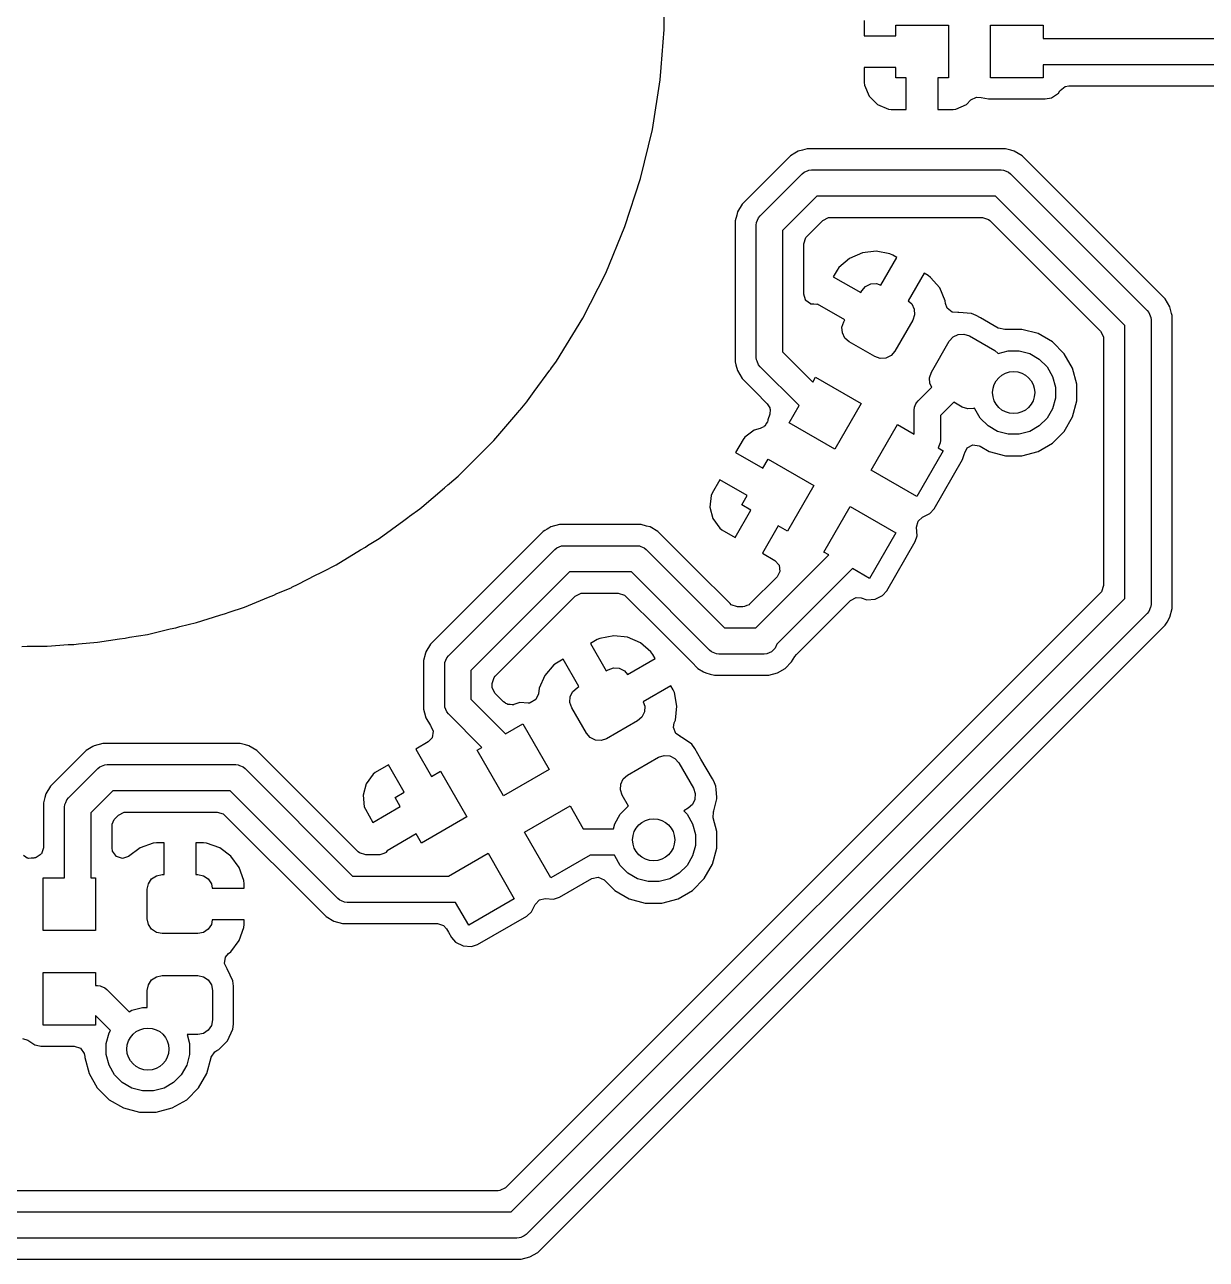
# Model space of a CAD drawing. Extents: x 0.79 to 7.64, y -5.35 to -0.98.
# Drawn here: x 2.7569 to 3.1988, y -2.0049 to -1.5431 of the extents above; entities that cross this region are included whole.
import ezdxf

# ---------------------------------------------------------------- set-up
doc = ezdxf.new("R2010")
doc.units = 0
doc.header["$MEASUREMENT"] = 0
doc.layers.add('BLACK', color=7, linetype='CONTINUOUS')

msp = doc.modelspace()

# ---------------------------------------------------------------- linework, layer by layer
at = {"layer": 'BLACK', "linetype": 'CONTINUOUS'}
for p, q in [((2.99608, -1.54487), (2.99608, -1.526)), ((3.07087, -1.54154), (3.07087, -1.54724)), ((2.99497, -1.55906), (2.99608, -1.54487)), ((3.08268, -1.54724), (3.08268, -1.54331)), ((3.08268, -1.54331), (3.10236, -1.54331)), ((3.10236, -1.54331), (3.10236, -1.56299)), ((3.11811, -1.56299), (3.11811, -1.54331)), ((3.11811, -1.54331), (3.1378, -1.54331)), ((3.1378, -1.54331), (3.1378, -1.54823)), ((3.07087, -1.54724), (3.07087, -1.54724)), ((3.07087, -1.54724), (3.08268, -1.54724)), ((3.1378, -1.54823), (3.2185, -1.54823)), ((2.9946, -1.56368), (2.99497, -1.55906)), ((3.08268, -1.55906), (3.07087, -1.55906)), ((3.07087, -1.55906), (3.07087, -1.55906)), ((3.07087, -1.55906), (3.07087, -1.56476)), ((3.08268, -1.56299), (3.08268, -1.55906)), ((3.21647, -1.55807), (3.1378, -1.55807)), ((3.1378, -1.55807), (3.1378, -1.56299)), ((2.99165, -1.58233), (2.9946, -1.56368)), ((3.07087, -1.56476), (3.07098, -1.56574)), ((3.08661, -1.56299), (3.08268, -1.56299)), ((3.08661, -1.5748), (3.08661, -1.56299)), ((3.10236, -1.56299), (3.09843, -1.56299)), ((3.09843, -1.56299), (3.09843, -1.5748)), ((3.1378, -1.56299), (3.11811, -1.56299)), ((3.07098, -1.56574), (3.07276, -1.56978)), ((3.07276, -1.56978), (3.07589, -1.5729)), ((3.11078, -1.57127), (3.11293, -1.57018)), ((3.11293, -1.57018), (3.11465, -1.57038)), ((3.14088, -1.57043), (3.14349, -1.56868)), ((3.14349, -1.56868), (3.14401, -1.5679)), ((3.14401, -1.5679), (3.14415, -1.5677)), ((3.14415, -1.5677), (3.14604, -1.56621)), ((3.14604, -1.56621), (3.14739, -1.56596)), ((3.14739, -1.56596), (3.21158, -1.56596)), ((3.07589, -1.5729), (3.07993, -1.57469)), ((3.07993, -1.57469), (3.08091, -1.5748)), ((3.08091, -1.5748), (3.08661, -1.5748)), ((3.09843, -1.5748), (3.09843, -1.5748)), ((3.09843, -1.5748), (3.10413, -1.5748)), ((3.10413, -1.5748), (3.10511, -1.57469)), ((3.10413, -1.5748), (3.10413, -1.5748)), ((3.10511, -1.57469), (3.10915, -1.5729)), ((3.10915, -1.5729), (3.11078, -1.57127)), ((3.11465, -1.57038), (3.11465, -1.57035)), ((3.11465, -1.57035), (3.11733, -1.57089)), ((3.11733, -1.57089), (3.11733, -1.57089)), ((3.11733, -1.57089), (3.11733, -1.57089)), ((3.11733, -1.57089), (3.11733, -1.57089)), ((3.11733, -1.57089), (3.13857, -1.57089)), ((3.13857, -1.57089), (3.14088, -1.57043)), ((3.13857, -1.57089), (3.13857, -1.57089)), ((2.98724, -1.60068), (2.99165, -1.58233)), ((3.04331, -1.59211), (3.02518, -1.61024)), ((3.04494, -1.59117), (3.04331, -1.59211)), ((3.04623, -1.59042), (3.04494, -1.59117)), ((3.04494, -1.59117), (3.04494, -1.59117)), ((3.04786, -1.58998), (3.04623, -1.59042)), ((3.04949, -1.58955), (3.04786, -1.58998)), ((3.12373, -1.58955), (3.04949, -1.58955)), ((3.12573, -1.59008), (3.12373, -1.58955)), ((3.12699, -1.59042), (3.12573, -1.59008)), ((3.12992, -1.59211), (3.12699, -1.59042)), ((3.12699, -1.59042), (3.12699, -1.59042)), ((3.1811, -1.64329), (3.12992, -1.59211)), ((3.12992, -1.59211), (3.12992, -1.59211)), ((3.12992, -1.59211), (3.12992, -1.59211)), ((3.04845, -1.59827), (3.04992, -1.59766)), ((3.04992, -1.59766), (3.05022, -1.59754)), ((3.05022, -1.59754), (3.05118, -1.59744)), ((3.05022, -1.59754), (3.05022, -1.59754)), ((3.05118, -1.59744), (3.12205, -1.59744)), ((3.12205, -1.59744), (3.12301, -1.59754)), ((3.12301, -1.59754), (3.12301, -1.59754)), ((3.12301, -1.59754), (3.12331, -1.59766)), ((3.12331, -1.59766), (3.12478, -1.59827)), ((2.98141, -1.61863), (2.98724, -1.60068)), ((3.03195, -1.61463), (3.0477, -1.59888)), ((3.0477, -1.59888), (3.04845, -1.59827)), ((3.04845, -1.59827), (3.04845, -1.59827)), ((3.12478, -1.59827), (3.12478, -1.59827)), ((3.12478, -1.59827), (3.12553, -1.59888)), ((3.12553, -1.59888), (3.17671, -1.65006)), ((3.02518, -1.61024), (3.02349, -1.61316)), ((3.05322, -1.60728), (3.04035, -1.62015)), ((3.12001, -1.60728), (3.05322, -1.60728)), ((3.16831, -1.65558), (3.12001, -1.60728)), ((3.02318, -1.61433), (3.02262, -1.61642)), ((3.02262, -1.61642), (3.02262, -1.66586)), ((3.02349, -1.61316), (3.02318, -1.61433)), ((3.02349, -1.61316), (3.02349, -1.61316)), ((3.02349, -1.61316), (3.02349, -1.61316)), ((3.03061, -1.61715), (3.03134, -1.61538)), ((3.03134, -1.61538), (3.03195, -1.61463)), ((3.03134, -1.61538), (3.03134, -1.61538)), ((3.04939, -1.62228), (3.05535, -1.61632)), ((3.05535, -1.61632), (3.05749, -1.61523)), ((3.05749, -1.61523), (3.0581, -1.61518)), ((3.0581, -1.61518), (3.11512, -1.61518)), ((3.11512, -1.61518), (3.11742, -1.61592)), ((3.11742, -1.61592), (3.11788, -1.61632)), ((3.11788, -1.61632), (3.15927, -1.65771)), ((2.97419, -1.63606), (2.98141, -1.61863)), ((3.03051, -1.61811), (3.03061, -1.61715)), ((3.03051, -1.66755), (3.03051, -1.61811)), ((3.04035, -1.62015), (3.04035, -1.66551)), ((3.04825, -1.62503), (3.04899, -1.62274)), ((3.04825, -1.63741), (3.04825, -1.62503)), ((3.04899, -1.62274), (3.04939, -1.62228)), ((3.07019, -1.62846), (3.06541, -1.63055)), ((3.07538, -1.62788), (3.07019, -1.62846)), ((3.07019, -1.62846), (3.07019, -1.62846)), ((3.08051, -1.62885), (3.07538, -1.62788)), ((3.07538, -1.62788), (3.07538, -1.62788)), ((3.0771, -1.64048), (3.08305, -1.63019)), ((3.08158, -1.62934), (3.08051, -1.62885)), ((3.08051, -1.62885), (3.08051, -1.62885)), ((3.08305, -1.63019), (3.08158, -1.62934)), ((3.06145, -1.63396), (3.06077, -1.63492)), ((3.06541, -1.63055), (3.06145, -1.63396)), ((2.96562, -1.65288), (2.97419, -1.63606)), ((3.04825, -1.64394), (3.04825, -1.63741)), ((3.06077, -1.63492), (3.05933, -1.63741)), ((3.05933, -1.63741), (3.06956, -1.64331)), ((3.09328, -1.63609), (3.08733, -1.64639)), ((3.09474, -1.63694), (3.09328, -1.63609)), ((3.09328, -1.63609), (3.09328, -1.63609)), ((3.0957, -1.63762), (3.09474, -1.63694)), ((3.09911, -1.64158), (3.0957, -1.63762)), ((3.0957, -1.63762), (3.0957, -1.63762)), ((3.04888, -1.64606), (3.04825, -1.64394)), ((3.06956, -1.64331), (3.06995, -1.64263)), ((3.06995, -1.64263), (3.07137, -1.64101)), ((3.07137, -1.64101), (3.0733, -1.64006)), ((3.0733, -1.64006), (3.07545, -1.63992)), ((3.07545, -1.63992), (3.0771, -1.64048)), ((3.1012, -1.64636), (3.09911, -1.64158)), ((3.09911, -1.64158), (3.09911, -1.64158)), ((3.18348, -1.64567), (3.1811, -1.64329)), ((3.1811, -1.64329), (3.1811, -1.64329)), ((3.04896, -1.64613), (3.04888, -1.64606)), ((3.04899, -1.64623), (3.04896, -1.64613)), ((3.04989, -1.64688), (3.04899, -1.64623)), ((3.05075, -1.64758), (3.04989, -1.64688)), ((3.05086, -1.64759), (3.05075, -1.64758)), ((3.05094, -1.64765), (3.05086, -1.64759)), ((3.05205, -1.64765), (3.05094, -1.64765)), ((3.05315, -1.64771), (3.05205, -1.64765)), ((3.05343, -1.64763), (3.05315, -1.64771)), ((3.06365, -1.65354), (3.05343, -1.64763)), ((3.08733, -1.64639), (3.08865, -1.64754)), ((3.08865, -1.64754), (3.0896, -1.64947)), ((3.10131, -1.64741), (3.1012, -1.64636)), ((3.10192, -1.6491), (3.10131, -1.64741)), ((3.18517, -1.6486), (3.18348, -1.64567)), ((3.18585, -1.65113), (3.18517, -1.6486)), ((3.18517, -1.6486), (3.18517, -1.6486)), ((2.95576, -1.66897), (2.96562, -1.65288)), ((3.08974, -1.65162), (3.08905, -1.65365)), ((3.0896, -1.64947), (3.08974, -1.65162)), ((3.10379, -1.65062), (3.10192, -1.6491)), ((3.10593, -1.65073), (3.10379, -1.65062)), ((3.10593, -1.65075), (3.10593, -1.65073)), ((3.1061, -1.65074), (3.10593, -1.65075)), ((3.1062, -1.65074), (3.1061, -1.65074)), ((3.10627, -1.65072), (3.1062, -1.65074)), ((3.11098, -1.65113), (3.10627, -1.65072)), ((3.10627, -1.65072), (3.10627, -1.65072)), ((3.11273, -1.65186), (3.11098, -1.65113)), ((3.1128, -1.65189), (3.11273, -1.65186)), ((3.11433, -1.65277), (3.1128, -1.65189)), ((3.12098, -1.65661), (3.11433, -1.65277)), ((3.17671, -1.65006), (3.17732, -1.65081)), ((3.17732, -1.65081), (3.17732, -1.65081)), ((3.17732, -1.65081), (3.17806, -1.65258)), ((3.17806, -1.65258), (3.17815, -1.65354)), ((3.18604, -1.65186), (3.18585, -1.65113)), ((3.18604, -1.65554), (3.18604, -1.65186)), ((3.18604, -1.65186), (3.18604, -1.65186)), ((3.06257, -1.65626), (3.06326, -1.65422)), ((3.06271, -1.6584), (3.06257, -1.65626)), ((3.06326, -1.65422), (3.06365, -1.65354)), ((3.08905, -1.65365), (3.08235, -1.66525)), ((3.12107, -1.65666), (3.12098, -1.65661)), ((3.12343, -1.6571), (3.12107, -1.65666)), ((3.12366, -1.65707), (3.12343, -1.6571)), ((3.12988, -1.65707), (3.12366, -1.65707)), ((3.12366, -1.65707), (3.12366, -1.65707)), ((3.1359, -1.65868), (3.12988, -1.65707)), ((3.15927, -1.65771), (3.16037, -1.65986)), ((3.16831, -1.7578), (3.16831, -1.65558)), ((3.17815, -1.65354), (3.17815, -1.75984)), ((3.18604, -1.75816), (3.18604, -1.65554)), ((3.18604, -1.65554), (3.18604, -1.65554)), ((3.06366, -1.66033), (3.06271, -1.6584)), ((3.06528, -1.66175), (3.06366, -1.66033)), ((3.07482, -1.66726), (3.06528, -1.66175)), ((3.09599, -1.67312), (3.10269, -1.66153)), ((3.10269, -1.66153), (3.1041, -1.65991)), ((3.1041, -1.65991), (3.10603, -1.65896)), ((3.10603, -1.65896), (3.10818, -1.65882)), ((3.10818, -1.65882), (3.11021, -1.65951)), ((3.11021, -1.65951), (3.11976, -1.66502)), ((3.14129, -1.66179), (3.1359, -1.65868)), ((3.14569, -1.66619), (3.14129, -1.66179)), ((3.16037, -1.65986), (3.16041, -1.66047)), ((3.16041, -1.66047), (3.16041, -1.75292)), ((3.02262, -1.66586), (3.02262, -1.66924)), ((3.04035, -1.66551), (3.05162, -1.67678)), ((3.08094, -1.66686), (3.07901, -1.66781)), ((3.08235, -1.66525), (3.08094, -1.66686)), ((3.11976, -1.66502), (3.12099, -1.66609)), ((3.12099, -1.66609), (3.12472, -1.6651)), ((3.12472, -1.6651), (3.12883, -1.6651)), ((3.12883, -1.6651), (3.1328, -1.66616)), ((3.1328, -1.66616), (3.13636, -1.66821)), ((3.1488, -1.67158), (3.14569, -1.66619)), ((2.95363, -1.67191), (2.95369, -1.67181)), ((2.95369, -1.67181), (2.95576, -1.66897)), ((3.02262, -1.66924), (3.02291, -1.67033)), ((3.02291, -1.67033), (3.02349, -1.6725)), ((3.03061, -1.66851), (3.03051, -1.66755)), ((3.0308, -1.66897), (3.03061, -1.66851)), ((3.03061, -1.66851), (3.03061, -1.66851)), ((3.03134, -1.67028), (3.0308, -1.66897)), ((3.03195, -1.67103), (3.03134, -1.67028)), ((3.03134, -1.67028), (3.03134, -1.67028)), ((3.04653, -1.6856), (3.03195, -1.67103)), ((3.07686, -1.66795), (3.07482, -1.66726)), ((3.07901, -1.66781), (3.07686, -1.66795)), ((3.13636, -1.66821), (3.13927, -1.67112)), ((3.13927, -1.67112), (3.14132, -1.67468)), ((3.15041, -1.6776), (3.1488, -1.67158)), ((2.94751, -1.68033), (2.95335, -1.67229)), ((2.95335, -1.67229), (2.95363, -1.67191)), ((3.02349, -1.6725), (3.02518, -1.67542)), ((3.02518, -1.67542), (3.02518, -1.67542)), ((3.02518, -1.67542), (3.03009, -1.68033)), ((3.05162, -1.67678), (3.05268, -1.67495)), ((3.05268, -1.67495), (3.06973, -1.68479)), ((3.0953, -1.67516), (3.09599, -1.67312)), ((3.09544, -1.6773), (3.0953, -1.67516)), ((3.14132, -1.67468), (3.14238, -1.67865)), ((2.94497, -1.68382), (2.94751, -1.68033)), ((3.03009, -1.68033), (3.03463, -1.68487)), ((3.09101, -1.68375), (3.09611, -1.67865)), ((3.09611, -1.67865), (3.09544, -1.6773)), ((3.14238, -1.67865), (3.14238, -1.68276)), ((3.15041, -1.68382), (3.15041, -1.6776)), ((2.94219, -1.68714), (2.94467, -1.68424)), ((2.94467, -1.68424), (2.94497, -1.68382)), ((3.03463, -1.68487), (3.03503, -1.68566)), ((3.03503, -1.68566), (3.03556, -1.68637)), ((3.04284, -1.692), (3.04653, -1.6856)), ((3.06973, -1.68479), (3.05988, -1.70184)), ((3.08971, -1.68616), (3.09024, -1.68487)), ((3.09024, -1.68487), (3.0904, -1.6845)), ((3.0904, -1.6845), (3.09101, -1.68375)), ((3.0904, -1.6845), (3.0904, -1.6845)), ((3.10436, -1.68432), (3.09941, -1.68927)), ((3.10756, -1.68616), (3.10436, -1.68432)), ((3.14238, -1.68276), (3.14132, -1.68674)), ((3.1488, -1.68983), (3.15041, -1.68382)), ((2.93241, -1.69859), (2.94132, -1.68816)), ((2.94132, -1.68816), (2.94201, -1.68738)), ((2.94201, -1.68738), (2.94219, -1.68714)), ((3.03558, -1.68883), (3.03486, -1.69095)), ((3.03556, -1.68637), (3.03556, -1.6867)), ((3.03556, -1.6867), (3.03572, -1.68701)), ((3.03559, -1.68878), (3.03558, -1.68883)), ((3.03572, -1.68701), (3.03559, -1.68878)), ((3.08957, -1.68723), (3.08966, -1.68627)), ((3.08957, -1.69625), (3.08957, -1.68723)), ((3.08966, -1.68627), (3.08971, -1.68616)), ((3.09941, -1.68927), (3.09941, -1.69859)), ((3.10959, -1.68685), (3.10756, -1.68616)), ((3.11174, -1.68671), (3.10959, -1.68685)), ((3.11216, -1.6865), (3.11174, -1.68671)), ((3.11222, -1.68674), (3.11216, -1.6865)), ((3.11428, -1.6903), (3.11222, -1.68674)), ((3.11718, -1.6932), (3.11428, -1.6903)), ((3.13927, -1.6903), (3.13636, -1.6932)), ((3.14132, -1.68674), (3.13927, -1.6903)), ((3.14569, -1.69523), (3.1488, -1.68983)), ((3.02977, -1.6948), (3.02621, -1.69741)), ((3.032, -1.6942), (3.02977, -1.6948)), ((3.02977, -1.6948), (3.02977, -1.6948)), ((3.03275, -1.69376), (3.032, -1.6942)), ((3.03332, -1.69356), (3.03275, -1.69376)), ((3.0335, -1.69331), (3.03332, -1.69356)), ((3.03382, -1.69312), (3.0335, -1.69331)), ((3.0342, -1.69232), (3.03382, -1.69312)), ((3.03471, -1.6916), (3.0342, -1.69232)), ((3.03487, -1.69111), (3.03471, -1.6916)), ((3.03486, -1.69095), (3.03487, -1.69111)), ((3.05988, -1.70184), (3.04284, -1.692)), ((3.07352, -1.70972), (3.08336, -1.69267)), ((3.08336, -1.69267), (3.08957, -1.69625)), ((3.12075, -1.69526), (3.11718, -1.6932)), ((3.13636, -1.6932), (3.1328, -1.69526)), ((2.9295, -1.7015), (2.93241, -1.69859)), ((3.02561, -1.69821), (3.02276, -1.70314)), ((3.02621, -1.69741), (3.02561, -1.69821)), ((3.02561, -1.69821), (3.02561, -1.69821)), ((3.02621, -1.69741), (3.02621, -1.69741)), ((3.09931, -1.69955), (3.09858, -1.70133)), ((3.09941, -1.69859), (3.09931, -1.69955)), ((3.12472, -1.69632), (3.12075, -1.69526)), ((3.12883, -1.69632), (3.12472, -1.69632)), ((3.1328, -1.69526), (3.12883, -1.69632)), ((3.14129, -1.69963), (3.14569, -1.69523)), ((2.91906, -1.71194), (2.92814, -1.70286)), ((2.92814, -1.70286), (2.92918, -1.70186)), ((2.92918, -1.70186), (2.9295, -1.7015)), ((3.02276, -1.70314), (3.02276, -1.70314)), ((3.02276, -1.70314), (3.03299, -1.70905)), ((3.10041, -1.70251), (3.09057, -1.71956)), ((3.09858, -1.70133), (3.09851, -1.70141)), ((3.09851, -1.70141), (3.10041, -1.70251)), ((3.10764, -1.70578), (3.10839, -1.70356)), ((3.10839, -1.70356), (3.10851, -1.7032)), ((3.10839, -1.70356), (3.10839, -1.70356)), ((3.10851, -1.7032), (3.10857, -1.70322)), ((3.10857, -1.70322), (3.10942, -1.70144)), ((3.10942, -1.70144), (3.11154, -1.70029)), ((3.11154, -1.70029), (3.11393, -1.70061)), ((3.11393, -1.70061), (3.1142, -1.70075)), ((3.1142, -1.70075), (3.11765, -1.70274)), ((3.11765, -1.70274), (3.12366, -1.70435)), ((3.12988, -1.70435), (3.1359, -1.70274)), ((3.1359, -1.70274), (3.14129, -1.69963)), ((3.03299, -1.70905), (3.03496, -1.70564)), ((3.03496, -1.70564), (3.05201, -1.71548)), ((3.09702, -1.72418), (3.10764, -1.70578)), ((3.12366, -1.70435), (3.12366, -1.70435)), ((3.12366, -1.70435), (3.12988, -1.70435)), ((3.12988, -1.70435), (3.12988, -1.70435)), ((2.91578, -1.71474), (2.91906, -1.71194)), ((3.01686, -1.71337), (3.01401, -1.71831)), ((3.02709, -1.71928), (3.01686, -1.71337)), ((3.09057, -1.71956), (3.07352, -1.70972)), ((2.9054, -1.72361), (2.91386, -1.71638)), ((2.91386, -1.71638), (2.91391, -1.71634)), ((2.91391, -1.71634), (2.91522, -1.71527)), ((2.91522, -1.71527), (2.91562, -1.71489)), ((2.91562, -1.71489), (2.91578, -1.71474)), ((3.05201, -1.71548), (3.04217, -1.73253)), ((3.01361, -1.71922), (3.01314, -1.72361)), ((3.01401, -1.71831), (3.01361, -1.71922)), ((3.01361, -1.71922), (3.01361, -1.71922)), ((3.02512, -1.72269), (3.02709, -1.71928)), ((2.90024, -1.7275), (2.90088, -1.72698)), ((2.90088, -1.72698), (2.90471, -1.72419)), ((2.90471, -1.72419), (2.9054, -1.72361)), ((3.01314, -1.72361), (3.01428, -1.72788)), ((3.01314, -1.72361), (3.01314, -1.72361)), ((3.02262, -1.73488), (3.02853, -1.72465)), ((3.02853, -1.72465), (3.02512, -1.72269)), ((3.0558, -1.7404), (3.06565, -1.72335)), ((3.06565, -1.72335), (3.08269, -1.7332)), ((3.09265, -1.72733), (3.09547, -1.72594)), ((3.09547, -1.72594), (3.09702, -1.72418)), ((2.88944, -1.73529), (2.89865, -1.7286)), ((2.89865, -1.7286), (2.90024, -1.7275)), ((2.95225, -1.73182), (2.95141, -1.7323)), ((2.9529, -1.73144), (2.95225, -1.73182)), ((2.95371, -1.73097), (2.9529, -1.73144)), ((2.95697, -1.7301), (2.95371, -1.73097)), ((2.96035, -1.7301), (2.95697, -1.7301)), ((2.95697, -1.7301), (2.95697, -1.7301)), ((2.96059, -1.7301), (2.96035, -1.7301)), ((2.98751, -1.7301), (2.96059, -1.7301)), ((2.96059, -1.7301), (2.96059, -1.7301)), ((2.98951, -1.73063), (2.98751, -1.7301)), ((2.98751, -1.7301), (2.98751, -1.7301)), ((2.99077, -1.73097), (2.98951, -1.73063)), ((2.9937, -1.73266), (2.99077, -1.73097)), ((2.99077, -1.73097), (2.99077, -1.73097)), ((3.01428, -1.72788), (3.01689, -1.73144)), ((3.01689, -1.73144), (3.01689, -1.73144)), ((3.01689, -1.73144), (3.01769, -1.73203)), ((3.03876, -1.73056), (3.03285, -1.74079)), ((3.04217, -1.73253), (3.03876, -1.73056)), ((3.09047, -1.73109), (3.09106, -1.72876)), ((3.09047, -1.73111), (3.09047, -1.73109)), ((3.09067, -1.73425), (3.09047, -1.73111)), ((3.09047, -1.73111), (3.09047, -1.73111)), ((3.09106, -1.72876), (3.09263, -1.72734)), ((3.09263, -1.72734), (3.09265, -1.72733)), ((3.09265, -1.72733), (3.09265, -1.72733)), ((2.88513, -1.73793), (2.88944, -1.73529)), ((2.94841, -1.73504), (2.90864, -1.77481)), ((2.95079, -1.73266), (2.94841, -1.73504)), ((2.94841, -1.73504), (2.94841, -1.73504)), ((2.95141, -1.7323), (2.95079, -1.73266)), ((3.00789, -1.74685), (2.9937, -1.73266)), ((2.9937, -1.73266), (2.9937, -1.73266)), ((2.9937, -1.73266), (2.9937, -1.73266)), ((3.01769, -1.73203), (3.02262, -1.73488)), ((3.08269, -1.7332), (3.07285, -1.75024)), ((3.0793, -1.75486), (3.08992, -1.73647)), ((3.08992, -1.73647), (3.09067, -1.73425)), ((2.87335, -1.74515), (2.88253, -1.73952)), ((2.88253, -1.73952), (2.88431, -1.73849)), ((2.88431, -1.73849), (2.88513, -1.73793)), ((2.91542, -1.7792), (2.95518, -1.73943)), ((2.95518, -1.73943), (2.95593, -1.73882)), ((2.95593, -1.73882), (2.9577, -1.73809)), ((2.9577, -1.73809), (2.95866, -1.73799)), ((2.95866, -1.73799), (2.98583, -1.73799)), ((2.98583, -1.73799), (2.98679, -1.73809)), ((2.98679, -1.73809), (2.98679, -1.73809)), ((2.98679, -1.73809), (2.98731, -1.7383)), ((2.98731, -1.7383), (2.98856, -1.73882)), ((2.98856, -1.73882), (2.98856, -1.73882)), ((2.98856, -1.73882), (2.98931, -1.73943)), ((2.98931, -1.73943), (3.01857, -1.7687)), ((3.03285, -1.74079), (3.03751, -1.74348)), ((3.05763, -1.74146), (3.0558, -1.7404)), ((2.86855, -1.74759), (2.87335, -1.74515)), ((3.03039, -1.7687), (3.05763, -1.74146)), ((3.03751, -1.74348), (3.03912, -1.74527)), ((3.03912, -1.74527), (3.03937, -1.74766)), ((2.85919, -1.75236), (2.86563, -1.74908)), ((2.86563, -1.74908), (2.86756, -1.74817)), ((2.86756, -1.74817), (2.86855, -1.74759)), ((2.9607, -1.74783), (2.92382, -1.78472)), ((2.98379, -1.74783), (2.9607, -1.74783)), ((3.01306, -1.7771), (2.98379, -1.74783)), ((3.0207, -1.75967), (3.00789, -1.74685)), ((3.03832, -1.74961), (3.02826, -1.75967)), ((3.06646, -1.74655), (3.0382, -1.77481)), ((3.03937, -1.74766), (3.03832, -1.74961)), ((3.07285, -1.75024), (3.06646, -1.74655)), ((2.85126, -1.7559), (2.85654, -1.75372)), ((2.85654, -1.75372), (2.85685, -1.75356)), ((2.85685, -1.75356), (2.85919, -1.75236)), ((3.07775, -1.75663), (3.0793, -1.75486)), ((3.16041, -1.75292), (3.15967, -1.75521)), ((2.8391, -1.76094), (2.84805, -1.75723)), ((2.84805, -1.75723), (2.85008, -1.75646)), ((2.85008, -1.75646), (2.85126, -1.7559)), ((3.15927, -1.75568), (2.93678, -1.97817)), ((2.93891, -1.9872), (3.16831, -1.7578)), ((2.94512, -1.77458), (2.96283, -1.75687)), ((2.96283, -1.75687), (2.96497, -1.75578)), ((2.96497, -1.75578), (2.96558, -1.75573)), ((2.96558, -1.75573), (2.9789, -1.75573)), ((2.9789, -1.75573), (2.9812, -1.75647)), ((2.9812, -1.75647), (2.98166, -1.75687)), ((2.98166, -1.75687), (2.99415, -1.76936)), ((3.0455, -1.77867), (3.06572, -1.75845)), ((3.06572, -1.75845), (3.06786, -1.75736)), ((3.06786, -1.75736), (3.06973, -1.75752)), ((3.06973, -1.75752), (3.0718, -1.75822)), ((3.0718, -1.75822), (3.07494, -1.75802)), ((3.07494, -1.75802), (3.07775, -1.75663)), ((3.15967, -1.75521), (3.15927, -1.75568)), ((3.18604, -1.76153), (3.18604, -1.75816)), ((2.82115, -1.76677), (2.8299, -1.76393)), ((2.8299, -1.76393), (2.83199, -1.76332)), ((2.83199, -1.76332), (2.83334, -1.76281)), ((2.83334, -1.76281), (2.8391, -1.76094)), ((3.17671, -1.76332), (2.94442, -1.99561)), ((3.02117, -1.76006), (3.0207, -1.75967)), ((3.02346, -1.76081), (3.02117, -1.76006)), ((3.0255, -1.76081), (3.02346, -1.76081)), ((3.02611, -1.76076), (3.0255, -1.76081)), ((3.02693, -1.76034), (3.02611, -1.76076)), ((3.0278, -1.76006), (3.02693, -1.76034)), ((3.02798, -1.75981), (3.0278, -1.76006)), ((3.02826, -1.75967), (3.02798, -1.75981)), ((3.17732, -1.76258), (3.17671, -1.76332)), ((3.17795, -1.76105), (3.17732, -1.76258)), ((3.17732, -1.76258), (3.17732, -1.76258)), ((3.17806, -1.7608), (3.17795, -1.76105)), ((3.17815, -1.75984), (3.17806, -1.7608)), ((3.17806, -1.7608), (3.17806, -1.7608)), ((3.18517, -1.76479), (3.18604, -1.76153)), ((2.8113, -1.76914), (2.8134, -1.76871)), ((2.8134, -1.76871), (2.81492, -1.76827)), ((2.81492, -1.76827), (2.82115, -1.76677)), ((2.94881, -2.00238), (3.18348, -1.76771)), ((3.01857, -1.7687), (3.03039, -1.7687)), ((3.18348, -1.76771), (3.18415, -1.76655)), ((3.18415, -1.76655), (3.18517, -1.76479)), ((3.18517, -1.76479), (3.18517, -1.76479)), ((3.18517, -1.76479), (3.18517, -1.76479)), ((2.78416, -1.77413), (2.79237, -1.77283)), ((2.79237, -1.77283), (2.79445, -1.77258)), ((2.79445, -1.77258), (2.79612, -1.77223)), ((2.79612, -1.77223), (2.8028, -1.77118)), ((2.8028, -1.77118), (2.8113, -1.76914)), ((2.97099, -1.77314), (2.9685, -1.77458)), ((2.97206, -1.77265), (2.97099, -1.77314)), ((2.97719, -1.77168), (2.97206, -1.77265)), ((2.97206, -1.77265), (2.97206, -1.77265)), ((2.98238, -1.77226), (2.97719, -1.77168)), ((2.97719, -1.77168), (2.97719, -1.77168)), ((2.98716, -1.77435), (2.98238, -1.77226)), ((2.99415, -1.76936), (3.00628, -1.78149)), ((2.75591, -1.77569), (2.75784, -1.77561)), ((2.75784, -1.77561), (2.76534, -1.77561)), ((2.76534, -1.77561), (2.77322, -1.77499)), ((2.76534, -1.77561), (2.76534, -1.77561)), ((2.77322, -1.77499), (2.77524, -1.77491)), ((2.77524, -1.77491), (2.77705, -1.77469)), ((2.77705, -1.77469), (2.78416, -1.77413)), ((2.90693, -1.77784), (2.90673, -1.77857)), ((2.90696, -1.77773), (2.90693, -1.77784)), ((2.90864, -1.77481), (2.90696, -1.77773)), ((2.90696, -1.77773), (2.90696, -1.77773)), ((2.90696, -1.77773), (2.90696, -1.77773)), ((2.93285, -1.78684), (2.94512, -1.77458)), ((2.9685, -1.77458), (2.97441, -1.78481)), ((2.9685, -1.77458), (2.9685, -1.77458)), ((2.99112, -1.77776), (2.98716, -1.77435)), ((2.98716, -1.77435), (2.98716, -1.77435)), ((2.9918, -1.77872), (2.99112, -1.77776)), ((3.0138, -1.77771), (3.01306, -1.7771)), ((3.01558, -1.77845), (3.0138, -1.77771)), ((3.0362, -1.77771), (3.03442, -1.77845)), ((3.03756, -1.77636), (3.0362, -1.77771)), ((3.0382, -1.77481), (3.03756, -1.77636)), ((2.90669, -1.77872), (2.90608, -1.78099)), ((2.90608, -1.78099), (2.90608, -1.79575)), ((2.90673, -1.77857), (2.90669, -1.77872)), ((2.90673, -1.77857), (2.90673, -1.77857)), ((2.91398, -1.78268), (2.91407, -1.78172)), ((2.91398, -1.79743), (2.91398, -1.78268)), ((2.91407, -1.78172), (2.91481, -1.77994)), ((2.91481, -1.77994), (2.91542, -1.7792)), ((2.91481, -1.77994), (2.91481, -1.77994)), ((2.95482, -1.7826), (2.95142, -1.78656)), ((2.95578, -1.78192), (2.95482, -1.7826)), ((2.95482, -1.7826), (2.95482, -1.7826)), ((2.95827, -1.78048), (2.95578, -1.78192)), ((2.95578, -1.78192), (2.95578, -1.78192)), ((2.96418, -1.79071), (2.95827, -1.78048)), ((2.95827, -1.78048), (2.95827, -1.78048)), ((2.98235, -1.78613), (2.99265, -1.78018)), ((2.99265, -1.78018), (2.9918, -1.77872)), ((2.9918, -1.77872), (2.9918, -1.77872)), ((3.00628, -1.78149), (3.00628, -1.78149)), ((3.00628, -1.78149), (3.00867, -1.78388)), ((3.01654, -1.77854), (3.01558, -1.77845)), ((3.03346, -1.77854), (3.01654, -1.77854)), ((3.03442, -1.77845), (3.03346, -1.77854)), ((3.04133, -1.78388), (3.04372, -1.78149)), ((3.04372, -1.78149), (3.04488, -1.77948)), ((3.04488, -1.77948), (3.0455, -1.77867)), ((2.92382, -1.78472), (2.92382, -1.79539)), ((2.93171, -1.7896), (2.93246, -1.78731)), ((2.93246, -1.78731), (2.93285, -1.78684)), ((2.95142, -1.78656), (2.94933, -1.79135)), ((2.97441, -1.78481), (2.97509, -1.78441)), ((2.97509, -1.78441), (2.97712, -1.78372)), ((2.97712, -1.78372), (2.97927, -1.78386)), ((2.97927, -1.78386), (2.9812, -1.78481)), ((2.9812, -1.78481), (2.98235, -1.78613)), ((3.00867, -1.78388), (3.01083, -1.78512)), ((3.01083, -1.78512), (3.01159, -1.78556)), ((3.01159, -1.78556), (3.01159, -1.78556)), ((3.01159, -1.78556), (3.01159, -1.78556)), ((3.01159, -1.78556), (3.01322, -1.786)), ((3.01322, -1.786), (3.01485, -1.78644)), ((3.01485, -1.78644), (3.01485, -1.78644)), ((3.01485, -1.78644), (3.01485, -1.78644)), ((3.01485, -1.78644), (3.01846, -1.78644)), ((3.01846, -1.78644), (3.01846, -1.78644)), ((3.01846, -1.78644), (3.03515, -1.78644)), ((3.03515, -1.78644), (3.03841, -1.78556)), ((3.03515, -1.78644), (3.03515, -1.78644)), ((3.03841, -1.78556), (3.04133, -1.78388)), ((2.93171, -1.79051), (2.93171, -1.7896)), ((2.93176, -1.79112), (2.93171, -1.79051)), ((2.93285, -1.79327), (2.93176, -1.79112)), ((2.94933, -1.79135), (2.9491, -1.7934)), ((2.94933, -1.79135), (2.94933, -1.79135)), ((2.96188, -1.79252), (2.9635, -1.79111)), ((2.9635, -1.79111), (2.96418, -1.79071)), ((2.99855, -1.79041), (2.98826, -1.79636)), ((2.9994, -1.79188), (2.99855, -1.79041)), ((2.99989, -1.79295), (2.9994, -1.79188)), ((2.90608, -1.79575), (2.90608, -1.79912)), ((2.92382, -1.79539), (2.93676, -1.80834)), ((2.93602, -1.79644), (2.93285, -1.79327)), ((2.93658, -1.79677), (2.93602, -1.79644)), ((2.9481, -1.79559), (2.94601, -1.79678)), ((2.9491, -1.7934), (2.9481, -1.79559)), ((2.96079, -1.7966), (2.96093, -1.79445)), ((2.96093, -1.79445), (2.96188, -1.79252)), ((2.98826, -1.79636), (2.98882, -1.79801)), ((3.00086, -1.79808), (2.99989, -1.79295)), ((2.90608, -1.79912), (2.90644, -1.80047)), ((2.90644, -1.80047), (2.90696, -1.80238)), ((2.91407, -1.79839), (2.91398, -1.79743)), ((2.91481, -1.80017), (2.91407, -1.79839)), ((2.91542, -1.80091), (2.91481, -1.80017)), ((2.91481, -1.80017), (2.91481, -1.80017)), ((2.92794, -1.81343), (2.91542, -1.80091)), ((2.93685, -1.79707), (2.93658, -1.79677)), ((2.93718, -1.79714), (2.93685, -1.79707)), ((2.93762, -1.7974), (2.93718, -1.79714)), ((2.93842, -1.79739), (2.93762, -1.7974)), ((2.93921, -1.79755), (2.93842, -1.79739)), ((2.93976, -1.79749), (2.93921, -1.79755)), ((2.93988, -1.79742), (2.93976, -1.79749)), ((2.94211, -1.79667), (2.93988, -1.79742)), ((2.94524, -1.79687), (2.94211, -1.79667)), ((2.94526, -1.79688), (2.94524, -1.79687)), ((2.94565, -1.79684), (2.94526, -1.79688)), ((2.94601, -1.79678), (2.94565, -1.79684)), ((2.96148, -1.79864), (2.96079, -1.7966)), ((2.96699, -1.80818), (2.96148, -1.79864)), ((2.98868, -1.80016), (2.98773, -1.80209)), ((2.98882, -1.79801), (2.98868, -1.80016)), ((3.00028, -1.80327), (3.00086, -1.79808)), ((3.00086, -1.79808), (3.00086, -1.79808)), ((2.90696, -1.80238), (2.90864, -1.8053)), ((2.90864, -1.8053), (2.9088, -1.8055)), ((2.9088, -1.8055), (2.90875, -1.80554)), ((2.90875, -1.80554), (2.90972, -1.80743)), ((2.93676, -1.80834), (2.94316, -1.80465)), ((2.94316, -1.80465), (2.953, -1.82169)), ((2.98611, -1.80351), (2.97452, -1.8102)), ((2.98773, -1.80209), (2.98611, -1.80351)), ((2.99953, -1.806), (2.99985, -1.80424)), ((2.99985, -1.80424), (3.00028, -1.80327)), ((3.00028, -1.80327), (3.00028, -1.80327)), ((2.90934, -1.80981), (2.90782, -1.81141)), ((2.90972, -1.80743), (2.90934, -1.80981)), ((2.96841, -1.8098), (2.96699, -1.80818)), ((2.97034, -1.81075), (2.96841, -1.8098)), ((2.97452, -1.8102), (2.97248, -1.81089)), ((3.0004, -1.80825), (2.99953, -1.806)), ((3.00219, -1.80942), (3.0004, -1.80825)), ((3.00218, -1.80944), (3.00219, -1.80942)), ((3.00233, -1.80951), (3.00218, -1.80944)), ((3.00242, -1.80956), (3.00233, -1.80951)), ((3.00249, -1.80958), (3.00242, -1.80956)), ((3.00637, -1.81229), (3.00249, -1.80958)), ((3.00249, -1.80958), (3.00249, -1.80958)), ((2.77993, -1.81455), (2.77776, -1.81671)), ((2.78236, -1.81314), (2.77993, -1.81455)), ((2.78285, -1.81286), (2.78236, -1.81314)), ((2.78236, -1.81314), (2.78236, -1.81314)), ((2.78611, -1.81199), (2.78285, -1.81286)), ((2.78285, -1.81286), (2.78285, -1.81286)), ((2.78285, -1.81286), (2.78285, -1.81286)), ((2.78948, -1.81199), (2.78611, -1.81199)), ((2.83751, -1.81199), (2.78948, -1.81199)), ((2.83951, -1.81252), (2.83751, -1.81199)), ((2.84077, -1.81286), (2.83951, -1.81252)), ((2.8437, -1.81455), (2.84077, -1.81286)), ((2.84077, -1.81286), (2.84077, -1.81286)), ((2.85438, -1.82523), (2.8437, -1.81455)), ((2.8437, -1.81455), (2.8437, -1.81455)), ((2.8437, -1.81455), (2.8437, -1.81455)), ((2.8437, -1.81455), (2.8437, -1.81455)), ((2.90782, -1.81141), (2.90316, -1.8141)), ((2.90316, -1.8141), (2.90906, -1.82433)), ((2.92611, -1.81449), (2.92794, -1.81343)), ((2.93595, -1.83154), (2.92611, -1.81449)), ((2.97248, -1.81089), (2.97034, -1.81075)), ((3.00757, -1.81385), (3.00637, -1.81229)), ((3.00984, -1.81779), (3.00757, -1.81385)), ((2.77776, -1.81671), (2.76652, -1.82796)), ((2.77776, -1.81671), (2.77776, -1.81671)), ((2.77776, -1.81671), (2.77776, -1.81671)), ((2.77776, -1.81671), (2.77776, -1.81671)), ((2.98239, -1.82384), (2.99399, -1.81714)), ((2.99399, -1.81714), (2.99602, -1.81645)), ((2.99602, -1.81645), (2.99817, -1.81659)), ((2.99817, -1.81659), (3.0001, -1.81755)), ((3.0001, -1.81755), (3.00151, -1.81916)), ((3.00151, -1.81916), (3.00703, -1.82871)), ((3.01413, -1.82523), (3.00984, -1.81779)), ((2.77329, -1.83235), (2.78432, -1.82132)), ((2.78432, -1.82132), (2.78506, -1.82071)), ((2.78506, -1.82071), (2.78684, -1.81998)), ((2.78684, -1.81998), (2.7878, -1.81988)), ((2.78684, -1.81998), (2.78684, -1.81998)), ((2.7878, -1.81988), (2.83583, -1.81988)), ((2.83583, -1.81988), (2.83679, -1.81998)), ((2.83679, -1.81998), (2.83679, -1.81998)), ((2.83679, -1.81998), (2.83731, -1.82019)), ((2.83731, -1.82019), (2.83856, -1.82071)), ((2.83856, -1.82071), (2.83856, -1.82071)), ((2.83856, -1.82071), (2.83931, -1.82132)), ((2.83931, -1.82132), (2.87956, -1.86157)), ((2.88719, -1.82345), (2.88459, -1.82702)), ((2.88799, -1.82286), (2.88719, -1.82345)), ((2.89293, -1.82001), (2.88799, -1.82286)), ((2.89883, -1.83024), (2.89293, -1.82001)), ((2.90906, -1.82433), (2.91247, -1.82236)), ((2.91247, -1.82236), (2.92231, -1.83941)), ((2.953, -1.82169), (2.93595, -1.83154)), ((2.98078, -1.82526), (2.98239, -1.82384)), ((2.76652, -1.82796), (2.76483, -1.83088)), ((2.76652, -1.82796), (2.76652, -1.82796)), ((2.86043, -1.83128), (2.85438, -1.82523)), ((2.88459, -1.82702), (2.88344, -1.83128)), ((2.88459, -1.82702), (2.88459, -1.82702)), ((2.97968, -1.82933), (2.97982, -1.82718)), ((2.97982, -1.82718), (2.98078, -1.82526)), ((3.00703, -1.82871), (3.00772, -1.83075)), ((3.01465, -1.82612), (3.01413, -1.82523)), ((3.0154, -1.82794), (3.01465, -1.82612)), ((3.01551, -1.82914), (3.0154, -1.82794)), ((2.76449, -1.83213), (2.76396, -1.83414)), ((2.76483, -1.83088), (2.76449, -1.83213)), ((2.76449, -1.83213), (2.76449, -1.83213)), ((2.76483, -1.83088), (2.76483, -1.83088)), ((2.77229, -1.83404), (2.77268, -1.83309)), ((2.77268, -1.83309), (2.77329, -1.83235)), ((2.77268, -1.83309), (2.77268, -1.83309)), ((2.78983, -1.82972), (2.78169, -1.83787)), ((2.83379, -1.82972), (2.78983, -1.82972)), ((2.87404, -1.86997), (2.83379, -1.82972)), ((2.86324, -1.8341), (2.86043, -1.83128)), ((2.88344, -1.83128), (2.88392, -1.83567)), ((2.88344, -1.83128), (2.88344, -1.83128)), ((2.89542, -1.83221), (2.89883, -1.83024)), ((2.89739, -1.83561), (2.89542, -1.83221)), ((2.98038, -1.83137), (2.97968, -1.82933)), ((2.98272, -1.83543), (2.98038, -1.83137)), ((3.00758, -1.83289), (3.00663, -1.83482)), ((3.00772, -1.83075), (3.00758, -1.83289)), ((3.01459, -1.83722), (3.01581, -1.83265)), ((3.01576, -1.83206), (3.01551, -1.82914)), ((3.01581, -1.83265), (3.01576, -1.83206)), ((2.76396, -1.83414), (2.76396, -1.85092)), ((2.77185, -1.83583), (2.77194, -1.83487)), ((2.77185, -1.8622), (2.77185, -1.83583)), ((2.77194, -1.83487), (2.77196, -1.83482)), ((2.77196, -1.83482), (2.77229, -1.83404)), ((2.78169, -1.83787), (2.78169, -1.8622)), ((2.79196, -1.83876), (2.79411, -1.83767)), ((2.79411, -1.83767), (2.79472, -1.83762)), ((2.79472, -1.83762), (2.8289, -1.83762)), ((2.8289, -1.83762), (2.8312, -1.83836)), ((2.88168, -1.85254), (2.86324, -1.8341)), ((2.88392, -1.83567), (2.88392, -1.83567)), ((2.88392, -1.83567), (2.88431, -1.83658)), ((2.88431, -1.83658), (2.88716, -1.84152)), ((2.88716, -1.84152), (2.89739, -1.83561)), ((2.94383, -1.84517), (2.96087, -1.83533)), ((2.96087, -1.83533), (2.9658, -1.84386)), ((2.97963, -1.83844), (2.98254, -1.83554)), ((2.98254, -1.83554), (2.98272, -1.83543)), ((3.00501, -1.83624), (3.00336, -1.83719)), ((3.00336, -1.83719), (3.00462, -1.83844)), ((3.00663, -1.83482), (3.00501, -1.83624)), ((3.01439, -1.83979), (3.01451, -1.83755)), ((3.0145, -1.83755), (3.01451, -1.8375)), ((3.01451, -1.83755), (3.0145, -1.83755)), ((3.01451, -1.8375), (3.01452, -1.83739)), ((3.01452, -1.83739), (3.01458, -1.83724)), ((3.01458, -1.83724), (3.01459, -1.83722)), ((2.78959, -1.84275), (2.78968, -1.84245)), ((2.78963, -1.84214), (2.79005, -1.84133)), ((2.78968, -1.84245), (2.78963, -1.84214)), ((2.79005, -1.84133), (2.79033, -1.84046)), ((2.79033, -1.84046), (2.79073, -1.83999)), ((2.79073, -1.83999), (2.79196, -1.83876)), ((2.8312, -1.83836), (2.83166, -1.83876)), ((2.83166, -1.83876), (2.86726, -1.87436)), ((2.88716, -1.84152), (2.88716, -1.84152)), ((2.92231, -1.83941), (2.90527, -1.84925)), ((2.97708, -1.84386), (2.97758, -1.842)), ((2.97758, -1.842), (2.97963, -1.83844)), ((3.00462, -1.83844), (3.00668, -1.842)), ((3.00668, -1.842), (3.00774, -1.84598)), ((3.01577, -1.84492), (3.01439, -1.83979)), ((2.78959, -1.85107), (2.78959, -1.84275)), ((2.9033, -1.84584), (2.89248, -1.85209)), ((2.90527, -1.84925), (2.9033, -1.84584)), ((2.95367, -1.86222), (2.94383, -1.84517)), ((2.9658, -1.84386), (2.97708, -1.84386)), ((3.00774, -1.84598), (3.00774, -1.85009)), ((3.01577, -1.85114), (3.01577, -1.84492)), ((2.76395, -1.85105), (2.76357, -1.85213)), ((2.76396, -1.85092), (2.76394, -1.85099)), ((2.76394, -1.85099), (2.76395, -1.85105)), ((2.78979, -1.8523), (2.78959, -1.85107)), ((2.80008, -1.85105), (2.7958, -1.85421)), ((2.80501, -1.84932), (2.80008, -1.85105)), ((2.80618, -1.84921), (2.80501, -1.84932)), ((2.80501, -1.84932), (2.80501, -1.84932)), ((2.80906, -1.84921), (2.80618, -1.84921)), ((2.80906, -1.86102), (2.80906, -1.84921)), ((2.80906, -1.84921), (2.80906, -1.84921)), ((2.82374, -1.84921), (2.82087, -1.84921)), ((2.82087, -1.84921), (2.82087, -1.84921)), ((2.82087, -1.84921), (2.82087, -1.86102)), ((2.82491, -1.84932), (2.82374, -1.84921)), ((2.82984, -1.85105), (2.82491, -1.84932)), ((2.83404, -1.85415), (2.82984, -1.85105)), ((3.00774, -1.85009), (3.00668, -1.85406)), ((3.01416, -1.85716), (3.01577, -1.85114)), ((2.75739, -1.85445), (2.75645, -1.85392)), ((2.75788, -1.85483), (2.75739, -1.85445)), ((2.75809, -1.85484), (2.75788, -1.85483)), ((2.7583, -1.85496), (2.75809, -1.85484)), ((2.75929, -1.85488), (2.7583, -1.85496)), ((2.76029, -1.85491), (2.75929, -1.85488)), ((2.76063, -1.85481), (2.76029, -1.85491)), ((2.7607, -1.85477), (2.76063, -1.85481)), ((2.76098, -1.85471), (2.7607, -1.85477)), ((2.76114, -1.85467), (2.76098, -1.85471)), ((2.76126, -1.85463), (2.76114, -1.85467)), ((2.7627, -1.85358), (2.76126, -1.85463)), ((2.76313, -1.85332), (2.7627, -1.85358)), ((2.76316, -1.85325), (2.76313, -1.85332)), ((2.76321, -1.85321), (2.76316, -1.85325)), ((2.76357, -1.85213), (2.76321, -1.85321)), ((2.79122, -1.85424), (2.78979, -1.8523)), ((2.79351, -1.85497), (2.79122, -1.85424)), ((2.7958, -1.85421), (2.79351, -1.85497)), ((2.83714, -1.85835), (2.83404, -1.85415)), ((2.83404, -1.85415), (2.83404, -1.85415)), ((2.88215, -1.85293), (2.88168, -1.85254)), ((2.88444, -1.85368), (2.88215, -1.85293)), ((2.88956, -1.85368), (2.88444, -1.85368)), ((2.88977, -1.85367), (2.88956, -1.85368)), ((2.8908, -1.85328), (2.88977, -1.85367)), ((2.89185, -1.85293), (2.8908, -1.85328)), ((2.89192, -1.85285), (2.89185, -1.85293)), ((2.89201, -1.85281), (2.89192, -1.85285)), ((2.89248, -1.85209), (2.89201, -1.85281)), ((2.91543, -1.86157), (2.93019, -1.85305)), ((2.93019, -1.85305), (2.94003, -1.8701)), ((2.96843, -1.8537), (2.95367, -1.86222)), ((2.97748, -1.8537), (2.96843, -1.8537)), ((2.97758, -1.85406), (2.97748, -1.8537)), ((2.97963, -1.85762), (2.97758, -1.85406)), ((3.00668, -1.85406), (3.00462, -1.85762)), ((2.80616, -1.86144), (2.80827, -1.86102)), ((2.80827, -1.86102), (2.80906, -1.86102)), ((2.82087, -1.86102), (2.82165, -1.86102)), ((2.82165, -1.86102), (2.82376, -1.86144)), ((2.83887, -1.86328), (2.83714, -1.85835)), ((2.98254, -1.86053), (2.97963, -1.85762)), ((2.9861, -1.86258), (2.98254, -1.86053)), ((3.00171, -1.86053), (2.99815, -1.86258)), ((3.00462, -1.85762), (3.00171, -1.86053)), ((3.01104, -1.86255), (3.01416, -1.85716)), ((2.76378, -1.88189), (2.76378, -1.8622)), ((2.76378, -1.8622), (2.77185, -1.8622)), ((2.78169, -1.8622), (2.78346, -1.8622)), ((2.78346, -1.8622), (2.78346, -1.88189)), ((2.80276, -1.86654), (2.80318, -1.86443)), ((2.80318, -1.86443), (2.80437, -1.86264)), ((2.80437, -1.86264), (2.80616, -1.86144)), ((2.82376, -1.86144), (2.82555, -1.86264)), ((2.82555, -1.86264), (2.82675, -1.86443)), ((2.82675, -1.86443), (2.82709, -1.86614)), ((2.83898, -1.86445), (2.83887, -1.86328)), ((2.83887, -1.86328), (2.83887, -1.86328)), ((2.83898, -1.86614), (2.83898, -1.86445)), ((2.87956, -1.86157), (2.91543, -1.86157)), ((2.95694, -1.86945), (2.96904, -1.86246)), ((2.96904, -1.86246), (2.97139, -1.86196)), ((2.97139, -1.86196), (2.9736, -1.86294)), ((2.9736, -1.86294), (2.97374, -1.86308)), ((2.97374, -1.86308), (2.97761, -1.86695)), ((2.99007, -1.86364), (2.9861, -1.86258)), ((2.99418, -1.86364), (2.99007, -1.86364)), ((2.99815, -1.86258), (2.99418, -1.86364)), ((3.00664, -1.86695), (3.01104, -1.86255)), ((2.80276, -1.87756), (2.80276, -1.86654)), ((2.82709, -1.86614), (2.83898, -1.86614)), ((2.83898, -1.86614), (2.83898, -1.86614)), ((2.87478, -1.87059), (2.87404, -1.86997)), ((2.94003, -1.8701), (2.92298, -1.87994)), ((2.94781, -1.87216), (2.9495, -1.87043)), ((2.9495, -1.87043), (2.95157, -1.86999)), ((2.95157, -1.86999), (2.95159, -1.87)), ((2.95159, -1.87), (2.95159, -1.87)), ((2.95159, -1.87), (2.95472, -1.8702)), ((2.95472, -1.8702), (2.95694, -1.86945)), ((2.97761, -1.86695), (2.983, -1.87006)), ((2.983, -1.87006), (2.98901, -1.87167)), ((2.99524, -1.87167), (3.00125, -1.87006)), ((3.00125, -1.87006), (3.00664, -1.86695)), ((2.86726, -1.87436), (2.86726, -1.87436)), ((2.86726, -1.87436), (2.86877, -1.87587)), ((2.87539, -1.87084), (2.87478, -1.87059)), ((2.87478, -1.87059), (2.87478, -1.87059)), ((2.87656, -1.87132), (2.87539, -1.87084)), ((2.87752, -1.87141), (2.87656, -1.87132)), ((2.87656, -1.87132), (2.87656, -1.87132)), ((2.91806, -1.87141), (2.87752, -1.87141)), ((2.92298, -1.87994), (2.91806, -1.87141)), ((2.94465, -1.87654), (2.94642, -1.875)), ((2.94642, -1.875), (2.94781, -1.87218)), ((2.94781, -1.87218), (2.94781, -1.87216)), ((2.94781, -1.87218), (2.94781, -1.87218)), ((2.98901, -1.87167), (2.98901, -1.87167)), ((2.98901, -1.87167), (2.99524, -1.87167)), ((2.99524, -1.87167), (2.99524, -1.87167)), ((2.80318, -1.87967), (2.80276, -1.87756)), ((2.80437, -1.88146), (2.80318, -1.87967)), ((2.82675, -1.87967), (2.82555, -1.88146)), ((2.82709, -1.87795), (2.82675, -1.87967)), ((2.83898, -1.87795), (2.82709, -1.87795)), ((2.83887, -1.88082), (2.83898, -1.87965)), ((2.83898, -1.87965), (2.83898, -1.87795)), ((2.83898, -1.87795), (2.83898, -1.87795)), ((2.86877, -1.87587), (2.86965, -1.87675)), ((2.86965, -1.87675), (2.87257, -1.87844)), ((2.87257, -1.87844), (2.87583, -1.87931)), ((2.87583, -1.87931), (2.8792, -1.87931)), ((2.8792, -1.87931), (2.91125, -1.87931)), ((2.91125, -1.87931), (2.91355, -1.88005)), ((2.92626, -1.88716), (2.94465, -1.87654)), ((2.78346, -1.88189), (2.76378, -1.88189)), ((2.80616, -1.88265), (2.80437, -1.88146)), ((2.80827, -1.88307), (2.80616, -1.88265)), ((2.82165, -1.88307), (2.80827, -1.88307)), ((2.82376, -1.88265), (2.82165, -1.88307)), ((2.82555, -1.88146), (2.82376, -1.88265)), ((2.83714, -1.88574), (2.83887, -1.88082)), ((2.91355, -1.88005), (2.91463, -1.88126)), ((2.91463, -1.88126), (2.91535, -1.88251)), ((2.91535, -1.88251), (2.91654, -1.88456)), ((2.83404, -1.88995), (2.83714, -1.88574)), ((2.91654, -1.88456), (2.91654, -1.88456)), ((2.91654, -1.88456), (2.91808, -1.88632)), ((2.91808, -1.88632), (2.9209, -1.88771)), ((2.9209, -1.88771), (2.92403, -1.88792)), ((2.92403, -1.88792), (2.92626, -1.88716)), ((2.83165, -1.89432), (2.83203, -1.89194)), ((2.83203, -1.89194), (2.83319, -1.89057)), ((2.83319, -1.89057), (2.83404, -1.88995)), ((2.83404, -1.88995), (2.83404, -1.88995)), ((2.76378, -1.91732), (2.76378, -1.89764)), ((2.76378, -1.89764), (2.78346, -1.89764)), ((2.78346, -1.89764), (2.78346, -1.90256)), ((2.83263, -1.89623), (2.83165, -1.89432)), ((2.83261, -1.89624), (2.83263, -1.89623)), ((2.8327, -1.89638), (2.83261, -1.89624)), ((2.83275, -1.89647), (2.8327, -1.89638)), ((2.8328, -1.89652), (2.83275, -1.89647)), ((2.8348, -1.90081), (2.8328, -1.89652)), ((2.8328, -1.89652), (2.8328, -1.89652)), ((2.8328, -1.89652), (2.8328, -1.89652)), ((2.78346, -1.90256), (2.78417, -1.90256)), ((2.78417, -1.90256), (2.78513, -1.90265)), ((2.78513, -1.90265), (2.78513, -1.90265)), ((2.78513, -1.90265), (2.78539, -1.90276)), ((2.78539, -1.90276), (2.78691, -1.90339)), ((2.80276, -1.90433), (2.80318, -1.90222)), ((2.80318, -1.90222), (2.80437, -1.90043)), ((2.80437, -1.90043), (2.80616, -1.89924)), ((2.80616, -1.89924), (2.80827, -1.89882)), ((2.80827, -1.89882), (2.82165, -1.89882)), ((2.82165, -1.89882), (2.82376, -1.89924)), ((2.82376, -1.89924), (2.82555, -1.90043)), ((2.82555, -1.90043), (2.82675, -1.90222)), ((2.82675, -1.90222), (2.82717, -1.90433)), ((2.83506, -1.90276), (2.8348, -1.90081)), ((2.8348, -1.90081), (2.8348, -1.90081)), ((2.83506, -1.91693), (2.83506, -1.90276)), ((2.78691, -1.90339), (2.78691, -1.90339)), ((2.78691, -1.90339), (2.78765, -1.904)), ((2.78765, -1.904), (2.79598, -1.91233)), ((2.80276, -1.91069), (2.80276, -1.90433)), ((2.82717, -1.90433), (2.82717, -1.91535)), ((2.79598, -1.91233), (2.79697, -1.91176)), ((2.79697, -1.91176), (2.80094, -1.91069)), ((2.80094, -1.91069), (2.80276, -1.91069)), ((2.78902, -1.91929), (2.78346, -1.91373)), ((2.78346, -1.91373), (2.78346, -1.91732)), ((2.82717, -1.91535), (2.82675, -1.91746)), ((2.78346, -1.91732), (2.76378, -1.91732)), ((2.78738, -1.92425), (2.78845, -1.92028)), ((2.78845, -1.92028), (2.78902, -1.91929)), ((2.82165, -1.92087), (2.8177, -1.92087)), ((2.8177, -1.92087), (2.81861, -1.92425)), ((2.82376, -1.92045), (2.82165, -1.92087)), ((2.82555, -1.91925), (2.82376, -1.92045)), ((2.82675, -1.91746), (2.82555, -1.91925)), ((2.8328, -1.92316), (2.8348, -1.91888)), ((2.8348, -1.91888), (2.83506, -1.91693)), ((2.75606, -1.92235), (2.75807, -1.923)), ((2.75807, -1.923), (2.75809, -1.92301)), ((2.75809, -1.92301), (2.75809, -1.92301)), ((2.75809, -1.92301), (2.7607, -1.92476)), ((2.7607, -1.92476), (2.76245, -1.92511)), ((2.76245, -1.92511), (2.763, -1.92522)), ((2.763, -1.92522), (2.763, -1.92522)), ((2.763, -1.92522), (2.763, -1.92522)), ((2.763, -1.92522), (2.77546, -1.92522)), ((2.77546, -1.92522), (2.77775, -1.92596)), ((2.78738, -1.92836), (2.78738, -1.92425)), ((2.81861, -1.92425), (2.81861, -1.92836)), ((2.82946, -1.9265), (2.8328, -1.92316)), ((2.77775, -1.92596), (2.77917, -1.92791)), ((2.77917, -1.92791), (2.77936, -1.92911)), ((2.77936, -1.92911), (2.77936, -1.92942)), ((2.77936, -1.92942), (2.78097, -1.93543)), ((2.78845, -1.93233), (2.78738, -1.92836)), ((2.81861, -1.92836), (2.81755, -1.93233)), ((2.82503, -1.93543), (2.82664, -1.92942)), ((2.82664, -1.92942), (2.82666, -1.92935)), ((2.82664, -1.92942), (2.82664, -1.92942)), ((2.82666, -1.92935), (2.82797, -1.92733)), ((2.82797, -1.92733), (2.82878, -1.92682)), ((2.82878, -1.92682), (2.82946, -1.9265)), ((2.7905, -1.93589), (2.78845, -1.93233)), ((2.81755, -1.93233), (2.81549, -1.93589)), ((2.78097, -1.93543), (2.78408, -1.94082)), ((2.79341, -1.9388), (2.7905, -1.93589)), ((2.79697, -1.94086), (2.79341, -1.9388)), ((2.81258, -1.9388), (2.80902, -1.94086)), ((2.81549, -1.93589), (2.81258, -1.9388)), ((2.82192, -1.94082), (2.82503, -1.93543)), ((2.78408, -1.94082), (2.78848, -1.94523)), ((2.80094, -1.94192), (2.79697, -1.94086)), ((2.80505, -1.94192), (2.80094, -1.94192)), ((2.80902, -1.94086), (2.80505, -1.94192)), ((2.81751, -1.94523), (2.82192, -1.94082)), ((2.78848, -1.94523), (2.79387, -1.94834)), ((2.79387, -1.94834), (2.79989, -1.94995)), ((2.80611, -1.94995), (2.81212, -1.94834)), ((2.81212, -1.94834), (2.81751, -1.94523)), ((2.79989, -1.94995), (2.79989, -1.94995)), ((2.79989, -1.94995), (2.80611, -1.94995)), ((2.80611, -1.94995), (2.80611, -1.94995)), ((2.93402, -1.97931), (2.31868, -1.97931)), ((2.93463, -1.97926), (2.93402, -1.97931)), ((2.93678, -1.97817), (2.93463, -1.97926)), ((2.3189, -1.9872), (2.93891, -1.9872)), ((2.94094, -1.99705), (2.32382, -1.99705)), ((2.9419, -1.99695), (2.94094, -1.99705)), ((2.94242, -1.99674), (2.9419, -1.99695)), ((2.9419, -1.99695), (2.9419, -1.99695)), ((2.94368, -1.99622), (2.94242, -1.99674)), ((2.94442, -1.99561), (2.94368, -1.99622)), ((2.94368, -1.99622), (2.94368, -1.99622)), ((2.94263, -2.00494), (2.94589, -2.00407)), ((2.94589, -2.00407), (2.94881, -2.00238)), ((2.94589, -2.00407), (2.94589, -2.00407)), ((2.94589, -2.00407), (2.94589, -2.00407)), ((2.94881, -2.00238), (2.94881, -2.00238)), ((2.94881, -2.00238), (2.94881, -2.00238)), ((2.33561, -2.00494), (2.94263, -2.00494)), ((2.94263, -2.00494), (2.94263, -2.00494))]:
    msp.add_line(p, q, dxfattribs=at)
at = {"layer": 'BLACK'}
for centre in [(3.12677, -1.68071), (2.99213, -1.84803), (2.803, -1.92631)]:
    msp.add_circle(centre, 0.00787, dxfattribs=at)

doc.saveas('drawing.dxf')
